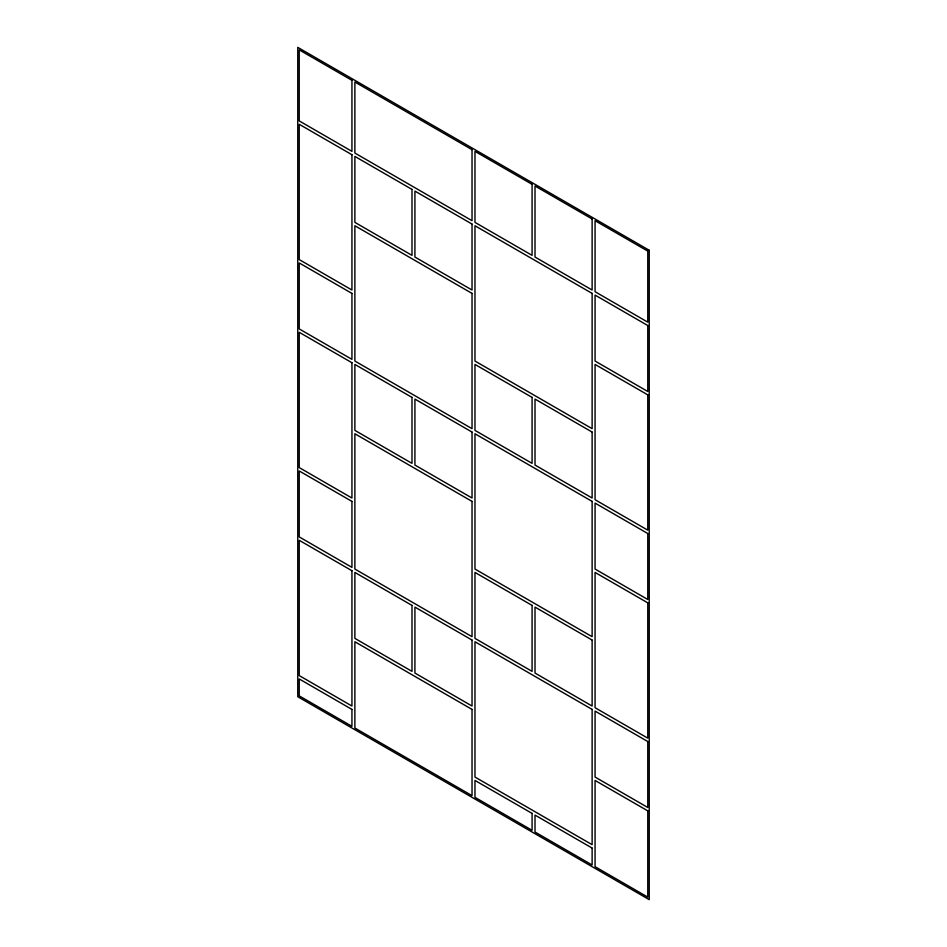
<?xml version="1.0" encoding="UTF-8"?>
<svg xmlns="http://www.w3.org/2000/svg" width="947" height="947" viewBox="0 0 947 947"><rect width="100%" height="100%" fill="white"/><g stroke="black" fill="none" stroke-linecap="round" stroke-linejoin="round"><path stroke-width="1.42" d="M649.24 250.28L297.76 47.35L297.76 696.72L649.24 899.65L649.24 250.28M351.941 80.329L299.228 49.883L299.228 120.908L351.941 151.354L351.941 80.329M472.032 149.662L354.876 82.022L354.876 153.047L472.032 220.687L472.032 149.662M532.084 184.322L474.968 151.354L474.968 222.379L532.084 255.347L532.084 184.322M592.124 218.994L535.008 186.014L535.008 257.039L592.124 290.019L592.124 218.994M647.772 251.121L595.059 220.687L595.059 291.712L647.772 322.146L647.772 251.121M351.941 154.728L299.228 124.294L299.228 259.585L351.941 290.019L351.941 154.728M411.992 189.4L354.876 156.421L354.876 222.379L411.992 255.347L411.992 189.4M472.032 224.072L414.916 191.093L414.916 257.039L472.032 290.019L472.032 224.072M592.124 293.404L474.968 225.753L474.968 361.044L592.124 428.683L592.124 293.404M647.772 325.531L595.059 295.085L595.059 361.044L647.772 391.478L647.772 325.531M472.032 293.404L354.876 225.753L354.876 361.044L472.032 428.683L472.032 293.404M647.772 394.863L595.059 364.429L595.059 499.708L647.772 530.154L647.772 394.863M351.941 293.404L299.228 262.958L299.228 328.917L351.941 359.351L351.941 293.404M532.084 397.397L474.968 364.429L474.968 430.376L532.084 463.355L532.084 397.397M592.124 432.069L535.008 399.089L535.008 465.048L592.124 498.015L592.124 432.069M351.941 362.737L299.228 332.302L299.228 467.581L351.941 498.027L351.941 362.737M411.992 397.397L354.876 364.429L354.876 430.376L411.992 463.355L411.992 397.397M472.032 432.069L414.916 399.089L414.916 465.048L472.032 498.015L472.032 432.069M592.124 501.401L474.968 433.762L474.968 569.04L592.124 636.692L592.124 501.401M647.772 533.528L595.059 503.094L595.059 569.04L647.772 599.487L647.772 533.528M472.032 501.401L354.876 433.762L354.876 569.052L472.032 636.692L472.032 501.401M647.772 602.86L595.059 572.426L595.059 707.717L647.772 738.151L647.772 602.86M351.941 501.401L299.228 470.967L299.228 536.913L351.941 567.36L351.941 501.401M532.084 605.405L474.968 572.426L474.968 638.385L532.084 671.352L532.084 605.405M592.124 640.065L535.008 607.098L535.008 673.045L592.124 706.024L592.124 640.065M351.941 570.733L299.228 540.299L299.228 675.59L351.941 706.024L351.941 570.733M411.992 605.405L354.876 572.426L354.876 638.385L411.992 671.352L411.992 605.405M472.032 640.065L414.916 607.098L414.916 673.045L472.032 706.024L472.032 640.065M592.124 709.41L474.968 641.758L474.968 777.049L592.124 844.688L592.124 709.41M647.772 741.537L595.059 711.09L595.059 777.049L647.772 807.483L647.772 741.537M472.032 709.41L354.876 641.758L354.876 728.006L472.032 795.646L472.032 709.41M647.772 810.869L595.059 780.435L595.059 866.671L647.772 897.117L647.772 810.869M351.941 709.41L299.228 678.963L299.228 695.879L351.941 726.313L351.941 709.41M532.084 813.402L474.968 780.435L474.968 797.338L532.084 830.318L532.084 813.402M592.124 848.074L535.008 815.095L535.008 832.011L592.124 864.978L592.124 848.074"/></g></svg>
